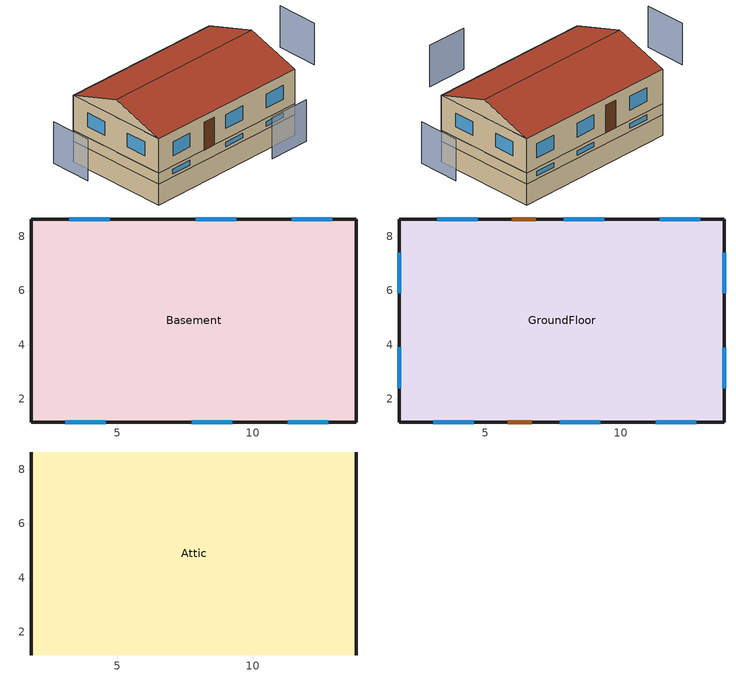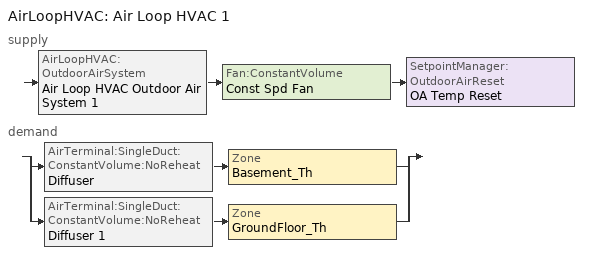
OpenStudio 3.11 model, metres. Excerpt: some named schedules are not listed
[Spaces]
Basement
 floor foundation (SFD_BasementFloor): 13.83,8.64 13.83,1.14 1.83,1.14 1.83,8.64 z-1.5
 wall outside (Surface 13 c tbd): 1.83,8.64 1.83,1.14 z0:0.8
 wall outside (Surface 14 c tbd): 13.83,8.64 1.83,8.64 z0:0.8
 wall outside (Surface 15 c tbd): 13.83,1.14 13.83,8.64 z0:0.8
 wall outside (Surface 17 c tbd): 1.83,1.14 13.83,1.14 z0:0.8
 wall foundation (SFD_new-construction_BasementWall 1): 1.83,1.14 13.83,1.14 13.83,8.64 1.83,8.64 1.83,1.14 z-1.5:0
 window: 3.08,1.14 4.58,1.14 / 4.72,8.64 3.22,8.64 / 12.95,8.64 11.45,8.64 z0.23:0.57; 7.75,1.14 9.25,1.14 / 9.4,8.64 7.9,8.64 z0.23:0.56; 11.3,1.14 12.8,1.14 z0.24:0.57
GroundFloor
 floor to Basement: 13.83,8.64 13.83,1.14 1.83,1.14 1.83,8.64 z0.8
 wall outside (Surface 8 c tbd): 13.83,8.64 1.83,8.64 z0.8:3.3
 wall outside (Surface 11 c tbd): 13.83,1.14 13.83,8.64 z0.8:3.3
 wall outside (Surface 12 c tbd): 1.83,8.64 1.83,1.14 z0.8:3.3
 wall outside (Surface 10 c tbd): 1.83,1.14 13.83,1.14 z0.8:3.3
 window: 3.08,1.14 4.58,1.14 / 7.75,1.14 9.25,1.14 / 11.3,1.14 12.8,1.14 / 13.83,2.39 13.83,3.89 / 13.83,5.89 13.83,7.39 / 9.4,8.64 7.9,8.64 / 4.73,8.64 3.23,8.64 / 12.95,8.64 11.45,8.64 / 1.83,7.4 1.83,5.9 / 1.83,3.9 1.83,2.4 z1.55:2.55
 door: 5.83,1.14 6.73,1.14 / 6.87,8.64 5.97,8.64 z0.8:2.8
Attic
 floor to GroundFloor: 13.83,8.64 13.83,1.14 1.83,1.14 1.83,8.64 z3.3
 wall outside: 13.83,4.89,4.55 13.83,1.14,3.3 13.83,8.64,3.3; 1.83,4.89,4.55 1.83,8.64,3.3 1.83,1.14,3.3
 roof outside: 1.83,4.89,4.55 1.83,1.14,3.3 13.83,1.14,3.3 13.83,4.89,4.55; 1.83,4.89,4.55 13.83,4.89,4.55 13.83,8.64,3.3 1.83,8.64,3.3
shading: -2.17,3.39 -2.17,6.39 / 10.83,-2.86 7.83,-2.86 / 17.83,6.39 17.83,3.39 z1:4
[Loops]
AirLoopHVAC 'Air Loop HVAC 1'
 supply: AirLoopHVAC:OutdoorAirSystem 'Air Loop HVAC Outdoor Air System 1' > Fan:ConstantVolume 'Const Spd Fan' > SetpointManager:OutdoorAirReset 'OA Temp Reset'
 demand: split
  | AirTerminal:SingleDuct:ConstantVolume:NoReheat 'Diffuser' > Zone 'Basement_Th'
  | AirTerminal:SingleDuct:ConstantVolume:NoReheat 'Diffuser 1' > Zone 'GroundFloor_Th'
[Building]
Building 1: Default Construction Set=SFD_new-construction_ConstructionSet
[Site]
MONTREAL INTL A: Latitude {deg}=45.47; Longitude {deg}=-73.74; Time Zone {hr}=-5; Elevation {m}=36
[ClimateZones]
Climate Zone Institution Name 1=ASHRAE; Climate Zone Document Name 1=ANSI/ASHRAE Standard 169; Climate Zone Document Year 1=2006; Climate Zone Value 1=6A; Climate Zone Institution Name 2=CEC; Climate Zone Document Name 2=California Climate Zone Descriptions; Climate Zone Document Year 2=1995
[SizingPeriod:DesignDay] Barometric Pressure {Pa}=100893; Rain Indicator=No; Snow Indicator=No; Day of Month=21; Daylight Saving Time Indicator=No; Humidity Condition Type=Wetbulb; Dry-Bulb Temperature Range Modifier Type=DefaultMultipliers
Name | Maximum Dry-Bulb Temperature {C} | Daily Dry-Bulb Temperature Range {deltaC} | Wind Speed {m/s} | Wind Direction {deg} | Sky Clearness | Month | Day Type | Wetbulb or DewPoint at Maximum Dry-Bulb {C} | Solar Model Indicator | ASHRAE Clear Sky Optical Depth for Beam Irradiance | ASHRAE Clear Sky Optical Depth for Diffuse Irradiance
Montreal-Trudeau Intl AP Ann Htg 99% Condns DB | -20.2 | 0 | 4.3 | 260 | 0 | 1 | WinterDesignDay | -20.2 | ASHRAEClearSky
Montreal-Trudeau Intl AP Ann Clg .4% Condns DB=>MWB | 30.3 | 8.8 | 5.4 | 230 |  | 7 | SummerDesignDay | 22.1 | ASHRAETau | 0.431 | 2.246
[Material:AirGap]
Air Layer 1: Thermal Resistance {m2-K/W}=0.15
[Material]
Name | Roughness | Thickness {m} | Conductivity {W/m-K} | Density {kg/m3} | Specific Heat {J/kg-K} | Solar Absorptance | Visible Absorptance | Thermal Absorptance
Wood frame wall 2x4 uninsulated | Smooth | 0.089 | 0.409 | 154.65 | 1626.3
Wood Furnishing | Smooth | 0.075 | 0.12 | 540 | 1210 | 0.5 | 0.5
Cladding-vinyl | Smooth | 0.0095 | 0.086 | 200 | 1000 | 0.5 | 0.5
Wood frame wall 2x4 insulated | Smooth | 0.089 | 0.073 | 165.2 | 1571.76
Heavy Concrete 150 mm | Smooth | 0.1524 | 1.95 | 2240 | 900 | 0.3 | 0.5
Heavy Concrete 200 mm | Smooth | 0.2032 | 1.95 | 2240 | 900 | 0.3 | 0.5
Wood frame roof 2x10 insulated | Smooth | 0.235 | 0.16 | 96 | 1515
Insulation panel 80 mm | Smooth | 0.08 | 0.03 | 43 | 1210
Gypsum Board 1; Gypsum Board 4; Gypsum Board 5; Gypsum Board 6 | Smooth | 0.0127 | 0.16 | 800 | 1090 | 0.3 | 0.5
Plywood | Smooth | 0.0159 | 0.12 | 544 | 1210 | 0.5 | 0.5
Insulation 75 mm | Smooth | 0.0754 | 0.046 | 19 | 960
Shingles asphalt | Smooth | 0.0032 | 0.04 | 1120 | 1260 | 0.5 | 0.5
Bulk insulation-cellulose 240 mm | Smooth | 0.2395 | 0.046 | 20 | 1400
Plaster | Smooth | 0.005 | 0.071 | 1860 | 840 | 0.3 | 0.5
Insulation panel 45 mm | Smooth | 0.0431 | 0.03 | 43 | 1210
Wood Flooring | Smooth | 0.019 | 0.17 | 700 | 1630 | 0.5 | 0.2
Wood frame roof 2x10 uninsulated | Smooth | 0.235 | 1.1557 | 80.994 | 1621.88
XPS 25mm | Rough | 0.0254 | 0.029 | 28 | 1450 | 0.7 |  | 0.9
Surface 10 m tbd; Surface 8 m tbd | Smooth | 0.061657 | 0.046 | 19 | 960
Surface 11 m tbd; Surface 12 m tbd | Smooth | 0.0616331 | 0.046 | 19 | 960
Surface 13 m tbd; Surface 15 m tbd | Smooth | 0.040263 | 0.03 | 43 | 1210
Surface 14 m tbd; Surface 17 m tbd | Smooth | 0.0302766 | 0.03 | 43 | 1210
[Construction]
SFD_Furnishing: Wood Furnishing
SFD_BasementFloor: Heavy Concrete 150 mm
SFD_IntWall 1: Gypsum Board 1, Air Layer 1, Wood frame wall 2x4 uninsulated, Air Layer 1, Gypsum Board 1
SFD_IntWall: Gypsum Board 4, Air Layer 1, Wood frame wall 2x4 uninsulated, Air Layer 1, Gypsum Board 4
SFD_new-construction_ExtWall: Cladding-vinyl, Air Layer 1, Plywood, Wood frame wall 2x4 insulated, Insulation 75 mm, Air Layer 1, Gypsum Board 4
SFD_Roof: Shingles asphalt, Plywood
SFD_new-construction_AtticFloor: Bulk insulation-cellulose 240 mm, Plywood, Wood frame roof 2x10 insulated, Gypsum Board 4
SFD_new-construction_CeilingToAttic: Gypsum Board 4, Wood frame roof 2x10 insulated, Plywood, Bulk insulation-cellulose 240 mm
SFD_new-construction_BasementWall: Heavy Concrete 200 mm, Insulation panel 80 mm, Air Layer 1, Gypsum Board 4
SFD_Window_new-construction: SFD_Window_new-construction
SFD_Door_new-construction: SFD_Door_new-construction
SFD_IntWall 4: Gypsum Board 5, Air Layer 1, Wood frame wall 2x4 uninsulated, Air Layer 1, Gypsum Board 5
SFD_new-construction_ExtWall 1: Cladding-vinyl, Air Layer 1, Plywood, Wood frame wall 2x4 insulated, Insulation 75 mm, Air Layer 1, Gypsum Board 5
SFD_pre1945_BasementWallAboveGround: Plaster, Heavy Concrete 200 mm, Insulation panel 45 mm, Air Layer 1, Gypsum Board 5
SFD_IntFloor: Wood Flooring, Plywood, Wood frame roof 2x10 uninsulated, Gypsum Board 5
SFD_IntCeiling: Gypsum Board 5, Wood frame roof 2x10 uninsulated, Plywood, Wood Flooring
SFD_new-construction_BasementWall 1: Heavy Concrete 200 mm, Insulation panel 80 mm, Gypsum Board 5
SFD_IntWall 5: Gypsum Board 6, Air Layer 1, Wood frame wall 2x4 uninsulated, Air Layer 1, Gypsum Board 6
SFD_new-construction_ExtWall 2: Cladding-vinyl, Air Layer 1, Plywood, Wood frame wall 2x4 insulated, Insulation 75 mm, Air Layer 1, Gypsum Board 6
SFD_IntFloor 3: Wood Flooring, Plywood, Wood frame roof 2x10 uninsulated, Gypsum Board 6
SFD_IntCeiling 3: Gypsum Board 6, Wood frame roof 2x10 uninsulated, Plywood, Wood Flooring
SFD_new-construction_BasementWall 2: Heavy Concrete 200 mm, Insulation panel 80 mm, Air Layer 1, Gypsum Board 6
Surface 10 c tbd: Cladding-vinyl, Air Layer 1, Plywood, Wood frame wall 2x4 insulated, Surface 10 m tbd, Air Layer 1, Gypsum Board 6
Surface 11 c tbd: Cladding-vinyl, Air Layer 1, Plywood, Wood frame wall 2x4 insulated, Surface 11 m tbd, Air Layer 1, Gypsum Board 6
Surface 12 c tbd: Cladding-vinyl, Air Layer 1, Plywood, Wood frame wall 2x4 insulated, Surface 12 m tbd, Air Layer 1, Gypsum Board 6
Surface 13 c tbd: Plaster, Heavy Concrete 200 mm, Surface 13 m tbd, Air Layer 1, Gypsum Board 5
Surface 14 c tbd: Plaster, Heavy Concrete 200 mm, Surface 14 m tbd, Air Layer 1, Gypsum Board 5
Surface 15 c tbd: Plaster, Heavy Concrete 200 mm, Surface 15 m tbd, Air Layer 1, Gypsum Board 5
Surface 17 c tbd: Plaster, Heavy Concrete 200 mm, Surface 17 m tbd, Air Layer 1, Gypsum Board 5
Surface 8 c tbd: Cladding-vinyl, Air Layer 1, Plywood, Wood frame wall 2x4 insulated, Surface 8 m tbd, Air Layer 1, Gypsum Board 6
[DefaultConstructionSet]
Name | Default Exterior Surface Constructions | Default Interior Surface Constructions | Default Ground Contact Surface Constructions | Default Exterior SubSurface Constructions | Default Interior SubSurface Constructions | Interior Partition Construction | Adiabatic Surface Construction
SFD_new-construction_ConstructionSet-Attic | Default Surface Constructions 28 | Default Surface Constructions 29 | Default Surface Constructions 30 | Default Sub Surface Constructions 19 | Default Sub Surface Constructions 20 | SFD_IntWall | SFD_new-construction_ExtWall
SFD_new-construction_ConstructionSet-Basement | Default Surface Constructions 70 | Default Surface Constructions 71 | Default Surface Constructions 72 | Default Sub Surface Constructions 46 | Default Sub Surface Constructions 28 | SFD_IntWall 4 | SFD_new-construction_ExtWall 1
SFD_new-construction_ConstructionSet | Default Surface Constructions 16 | Default Surface Constructions 17 | Default Surface Constructions 18 | Default Sub Surface Constructions 11 | Default Sub Surface Constructions 12 | SFD_IntWall 5 | SFD_new-construction_ExtWall 2
[DefaultSurfaceConstructions]
Name | Floor Construction | Wall Construction | Roof Ceiling Construction
Default Surface Constructions 28 | SFD_BasementFloor | SFD_new-construction_ExtWall | SFD_Roof
Default Surface Constructions 29 | SFD_new-construction_AtticFloor | SFD_IntWall | SFD_new-construction_CeilingToAttic
Default Surface Constructions 30 | SFD_BasementFloor | SFD_new-construction_BasementWall
Default Surface Constructions 70 | SFD_BasementFloor | SFD_pre1945_BasementWallAboveGround | SFD_Roof
Default Surface Constructions 71 | SFD_IntFloor |  | SFD_IntCeiling
Default Surface Constructions 72 | SFD_BasementFloor | SFD_new-construction_BasementWall 1
Default Surface Constructions 16 | SFD_BasementFloor | SFD_new-construction_ExtWall 2 | SFD_Roof
Default Surface Constructions 17 | SFD_IntFloor 3 | SFD_IntWall 5 | SFD_IntCeiling 3
Default Surface Constructions 18 | SFD_BasementFloor | SFD_new-construction_BasementWall 2
[DefaultSubSurfaceConstructions]
Name | Fixed Window Construction | Operable Window Construction | Door Construction
Default Sub Surface Constructions 19; Default Sub Surface Constructions 46; Default Sub Surface Constructions 11 | SFD_Window_new-construction | SFD_Window_new-construction | SFD_Door_new-construction
Default Sub Surface Constructions 20; Default Sub Surface Constructions 28; Default Sub Surface Constructions 12
[WindowMaterial:SimpleGlazingSystem]
SFD_Window_new-construction: U-Factor {W/m2-K}=1.8; Solar Heat Gain Coefficient=0.6; Visible Transmittance=0.8
[Material:NoMass]
SFD_Door_new-construction: Roughness=Smooth; Thermal Resistance {m2-K/W}=1.11
[DesignSpecification:OutdoorAir]
SFD-OA-Quebec-code-2015: Outdoor Air Method=Sum; Outdoor Air Flow per Person {m3/s-person}=0; Outdoor Air Flow Rate {m3/s}=0.015
[ThermostatSetpoint:DualSetpoint] Heating Setpoint Temperature Schedule=Residential HtgSetpoint; Cooling Setpoint Temperature Schedule=Residential ClgSetpoint
Thermostat Setpoint Dual Setpoint 1; Thermostat Setpoint Dual Setpoint 2
[ShadingControl]
Shading Control 1: Shading Type=InteriorBlind; Multiple Surface Control Type=Sequential
[Space]
Name | Space Type | Thermal Zone
Basement | SFD_Basement_SpaceType | Basement_Th
GroundFloor | SFD_MainFloors_SpaceType | GroundFloor_Th
Attic | SFD_Attic_SpaceType | Attic_Th
[ThermalZone] Use Ideal Air Loads=No
Name | Thermostat
Basement_Th | Thermostat Setpoint Dual Setpoint 1
GroundFloor_Th | Thermostat Setpoint Dual Setpoint 2
Attic_Th
[Sizing:Zone] Zone Cooling Design Supply Air Temperature Input Method=SupplyAirTemperature; Zone Cooling Design Supply Air Temperature {C}=14; Zone Cooling Design Supply Air Temperature Difference {deltaC}=11.11; Zone Heating Design Supply Air Temperature Input Method=SupplyAirTemperature; Zone Cooling Design Supply Air Humidity Ratio {kg-H2O/kg-air}=0.0085; Zone Heating Design Supply Air Humidity Ratio {kg-H2O/kg-air}=0.008; Cooling Design Air Flow Method=DesignDay; Heating Design Air Flow Method=DesignDay; Dedicated Outdoor Air System Control Strategy=NeutralSupplyAir; Dedicated Outdoor Air Low Setpoint Temperature for Design {C}=autosize; Dedicated Outdoor Air High Setpoint Temperature for Design {C}=autosize; Zone Latent Cooling Design Supply Air Humidity Ratio Input Method=HumidityRatioDifference; Zone Cooling Design Supply Air Humidity Ratio Difference {kgWater/kgDryAir}=0.005; Zone Latent Heating Design Supply Air Humidity Ratio Input Method=HumidityRatioDifference; Zone Humidification Design Supply Air Humidity Ratio Difference {kgWater/kgDryAir}=0.005; Sizing Option=Coincident; Heating Coil Sizing Method=None; Maximum Heating Capacity To Cooling Load Sizing Ratio {W/W}=1
Name | Zone Heating Design Supply Air Temperature {C} | Zone Heating Design Supply Air Temperature Difference {deltaC} | Account for Dedicated Outdoor Air System | Zone Load Sizing Method
Basement_Th | 50 | 3 | Yes | Sensible Load
GroundFloor_Th | 50 | 11.11 | Yes | Sensible Load Only No Latent Load
Attic_Th | 40 | 11.11 | No | Sensible Load Only No Latent Load
[Zone equipment]
Basement_Th: Diffuser, Elec Baseboard
GroundFloor_Th: Diffuser 1, Elec Baseboard 1, Cycling PTAC DX Clg Elec Htg, Sub Surface 1_WindandStackOpenArea, Sub Surface 2_WindandStackOpenArea, Sub Surface 3_WindandStackOpenArea, Sub Surface 12_WindandStackOpenArea, Sub Surface 13_WindandStackOpenArea, Sub Surface 8_WindandStackOpenArea, Sub Surface 11_WindandStackOpenArea, Sub Surface 9_WindandStackOpenArea, Sub Surface 17_WindandStackOpenArea, Sub Surface 18_WindandStackOpenArea
[Exterior:Lights:Definition]
SFD_ExteriorLights: Design Level {W}=38.5
[Exterior:Lights]
Exterior Lights 1: Exterior Lights Definition=SFD_ExteriorLights; Schedule=Exterior Lighting Schedule
[InternalMass:Definition]
Name | Construction | Design Level Calculation Method | Surface Area {m2} | Surface Area per Space Floor Area
SFD_IntWalls | SFD_IntWall 1 | SurfaceArea | 80
SFD_InternalMassFurnishing | SFD_Furnishing | SurfaceArea/Area |  | 2
[People:Definition]
SFD_People: Number of People Calculation Method=People; Number of People {people}=2.84; Fraction Radiant=0.3
[Lights:Definition]
SFD_InteriorLighting: Design Level Calculation Method=LightingLevel; Lighting Level {W}=301.7; Fraction Radiant=0.4; Fraction Visible=0.2
[ElectricEquipment:Definition] Design Level Calculation Method=EquipmentLevel
Name | Design Level {W} | Fraction Radiant | Fraction Lost | Fraction Latent
SFD_Dishwasher | 118.5 | 0.2
SFD_Dryer | 619.1 | 0.2 | 0.8
SFD_Freezer | 53.4 | 0.2
SFD_StoveTopOven | 473.8 | 0.2
SFD_WashingMachine | 59.9 | 0.2
SFD_Refrigerator | 160.3 | 0.2
SFD_OtherEquipment | 1847.3 | 0.2 |  | 0
SFD_HWElectricConsumption | 1184.1 |  | 0.99
[SpaceType]
Name | Design Specification Outdoor Air Object | Default Construction Set
SFD_MainFloors_SpaceType | SFD-OA-Quebec-code-2015
SFD_Basement_SpaceType | SFD-OA-Quebec-code-2015 | SFD_new-construction_ConstructionSet-Basement
SFD_Attic_SpaceType |  | SFD_new-construction_ConstructionSet-Attic
[InternalMass] Multiplier=1
Name | Internal Mass Definition | Space or SpaceType
MainFloors_IntWalls | SFD_IntWalls | SFD_MainFloors_SpaceType
MainFloors_InternalMassFurnishing | SFD_InternalMassFurnishing | SFD_MainFloors_SpaceType
Basement_InternalMassFurnishing | SFD_InternalMassFurnishing | SFD_Basement_SpaceType
Basement_IntWalls | SFD_IntWalls | SFD_Basement_SpaceType
[People] People Definition=SFD_People; Number of People Schedule=Residential Occupancy; Activity Level Schedule=Residential Occupant Activity; Clothing Insulation Calculation Method=ClothingInsulationSchedule; Multiplier=0.5
Name | Space or SpaceType
MainFloors_People | SFD_MainFloors_SpaceType
Basement_People | SFD_Basement_SpaceType
[Lights] Lights Definition=SFD_InteriorLighting; Schedule=Interior Lighting Schedule; Fraction Replaceable=1; Multiplier=0.5
Name | Space or SpaceType
MainFloors_InteriorLighting | SFD_MainFloors_SpaceType
Basement_InteriorLighting | SFD_Basement_SpaceType
[ElectricEquipment] Multiplier=0.5
Name | Electric Equipment Definition | Space or SpaceType | Schedule
MainFloors_Dishwasher | SFD_Dishwasher | SFD_MainFloors_SpaceType | Dishwasher Schedule
MainFloors_Dryer | SFD_Dryer | SFD_MainFloors_SpaceType | Dryer Schedule
MainFloors_Freezer | SFD_Freezer | SFD_MainFloors_SpaceType | Freezer Schedule
MainFloors_StoveTopOven | SFD_StoveTopOven | SFD_MainFloors_SpaceType | Stovetop Schedule
MainFloors_WashingMachine | SFD_WashingMachine | SFD_MainFloors_SpaceType | Washer Schedule
MainFloors_Refrigerator | SFD_Refrigerator | SFD_MainFloors_SpaceType | Fridge Schedule
MainFloors_OtherEquipment | SFD_OtherEquipment | SFD_MainFloors_SpaceType | Other Electric Charges Schedule
MainFloors_HWElectricConsumption | SFD_HWElectricConsumption | SFD_MainFloors_SpaceType | Hot Water Tank Electric Load Schedule
Basement_Freezer | SFD_Freezer | SFD_Basement_SpaceType | Freezer Schedule
Basement_OtherEquipment | SFD_OtherEquipment | SFD_Basement_SpaceType | Other Electric Charges Schedule
Basement_Dryer | SFD_Dryer | SFD_Basement_SpaceType | Dryer Schedule
Basement_StoveTopOven | SFD_StoveTopOven | SFD_Basement_SpaceType | Stovetop Schedule
Basement_WashingMachine | SFD_WashingMachine | SFD_Basement_SpaceType | Washer Schedule
Basement_Dishwasher | SFD_Dishwasher | SFD_Basement_SpaceType | Dishwasher Schedule
Basement_HWElectricConsumption | SFD_HWElectricConsumption | SFD_Basement_SpaceType | Hot Water Tank Electric Load Schedule
Basement_Refrigerator | SFD_Refrigerator | SFD_Basement_SpaceType | Fridge Schedule
[SpaceInfiltration:DesignFlowRate] Density Basis=Outdoor
Name | Space or SpaceType | Design Flow Rate Calculation Method | Flow per Exterior Surface Area {m3/s-m2} | Air Changes per Hour {1/hr} | Constant Term Coefficient | Temperature Term Coefficient | Velocity Term Coefficient | Velocity Squared Term Coefficient | Design Flow Rate {m3/s}
Attic Ventilation | SFD_Attic_SpaceType | AirChanges/Hour | 0 | 3 | 0.606 | 0.03636 | 0.1177 | 0
Air exhaust-intake compensation | SFD_MainFloors_SpaceType | Flow/Space |  |  |  |  |  |  | 0.002
[SpaceInfiltration:EffectiveLeakageArea]
SFD_ELA_new-construction: Space or SpaceType=SFD_MainFloors_SpaceType; Effective Air Leakage Area {cm2}=197.49; Stack Coefficient=0.000145; Wind Coefficient=0.000174
[AirLoopHVAC]
Air Loop HVAC 1: Availability Schedule=Always On Discrete; Design Supply Air Flow Rate {m3/s}=autosize; Design Return Air Flow Fraction of Supply Air Flow=1
[Sizing:System]
Air Loop HVAC 1: Type of Load to Size On=VentilationRequirement; Central Heating Maximum System Air Flow Ratio=Autosize; Preheat Design Temperature {C}=18; Preheat Design Humidity Ratio {kg-H2O/kg-Air}=0.008; Precool Design Temperature {C}=14; Precool Design Humidity Ratio {kg-H2O/kg-Air}=0.008; Central Cooling Design Supply Air Temperature {C}=14; Central Heating Design Supply Air Temperature {C}=18; Central Cooling Design Supply Air Humidity Ratio {kg-H2O/kg-Air}=0.0085; Heating Design Air Flow Method=DesignDay; Zone Maximum Outdoor Air Fraction=1; Cooling Supply Air Flow Rate Per Floor Area {m3/s-m2}=0.00996765; Cooling Fraction of Autosized Cooling Supply Air Flow Rate=1; Cooling Supply Air Flow Rate Per Unit Cooling Capacity {m3/s-W}=3.94755e-05; Heating Supply Air Flow Rate Per Floor Area {m3/s-m2}=0.00996765; Heating Fraction of Autosized Heating Supply Air Flow Rate=1; Heating Fraction of Autosized Cooling Supply Air Flow Rate=1; Heating Supply Air Flow Rate Per Unit Heating Capacity {m3/s-W}=3.15882e-05; Cooling Design Capacity Method=None; Cooling Design Capacity {W}=autosize; Cooling Design Capacity Per Floor Area {W/m2}=234.7; Fraction of Autosized Cooling Design Capacity=1; Heating Design Capacity Method=None; Heating Design Capacity {W}=autosize; Heating Design Capacity Per Floor Area {W/m2}=157; Fraction of Autosized Heating Design Capacity=1; Central Cooling Capacity Control Method=OnOff; Occupant Diversity=autosize; Heating Coil Sizing Method=None; Maximum Heating Capacity To Cooling Capacity Sizing Ratio {W/W}=1
[AirLoopHVAC:OutdoorAirSystem]
Air Loop HVAC Outdoor Air System 1: Controller=Controller Outdoor Air 1
[Controller:OutdoorAir]
Controller Outdoor Air 1: Minimum Outdoor Air Flow Rate {m3/s}=Autosize; Maximum Outdoor Air Flow Rate {m3/s}=Autosize; Economizer Control Type=NoEconomizer; Economizer Control Action Type=ModulateFlow; Economizer Maximum Limit Dry-Bulb Temperature {C}=28; Economizer Maximum Limit Enthalpy {J/kg}=64000; Economizer Minimum Limit Dry-Bulb Temperature {C}=-100; Lockout Type=NoLockout; Minimum Limit Type=FixedMinimum; Controller Mechanical Ventilation=Controller Mechanical Ventilation 4; High Humidity Control=No; High Humidity Outdoor Air Flow Ratio=1; Control High Indoor Humidity Based on Outdoor Humidity Ratio=Yes; Heat Recovery Bypass Control Type=BypassWhenWithinEconomizerLimits; Economizer Operation Staging=InterlockedWithMechanicalCooling
[Controller:MechanicalVentilation]
Controller Mechanical Ventilation 4: Availability Schedule=Always On Discrete 2
[HeatExchanger:AirToAir:SensibleAndLatent]
Air-to-Air Plate HX: Availability Schedule=Always On Discrete hvac_library; Nominal Supply Air Flow Rate {m3/s}=autosize; Sensible Effectiveness at 100% Heating Air Flow=0.54; Latent Effectiveness at 100% Heating Air Flow=0; Sensible Effectiveness at 100% Cooling Air Flow=0.54; Latent Effectiveness at 100% Cooling Air Flow=0; Nominal Electric Power {W}=0; Supply Air Outlet Temperature Control=Yes; Heat Exchanger Type=Plate; Frost Control Type=None; Threshold Temperature {C}=1.7; Economizer Lockout=Yes
[Fan:ConstantVolume]
Const Spd Fan: Availability Schedule=Always On Discrete hvac_library; Maximum Flow Rate {m3/s}=AutoSize
[AirTerminal:SingleDuct:ConstantVolume:NoReheat] Availability Schedule=Always On Discrete hvac_library; Maximum Air Flow Rate {m3/s}=AutoSize
Diffuser; Diffuser 1
[SetpointManager:OutdoorAirReset]
OA Temp Reset: Control Variable=Temperature; Setpoint at Outdoor Low Temperature {C}=18; Outdoor Low Temperature {C}=15; Setpoint at Outdoor High Temperature {C}=14; Outdoor High Temperature {C}=24
[ZoneHVAC:Baseboard:Convective:Electric] Availability Schedule=Always On Discrete hvac_library; Nominal Capacity {W}=autosize; Efficiency=1
Elec Baseboard; Elec Baseboard 1
[ZoneHVAC:PackagedTerminalAirConditioner]
Cycling PTAC DX Clg Elec Htg: Availability Schedule=Always On Discrete hvac_library; Supply Air Flow Rate During Cooling Operation {m3/s}=Autosize; Supply Air Flow Rate During Heating Operation {m3/s}=Autosize; Supply Air Flow Rate When No Cooling or Heating is Needed {m3/s}=Autosize; No Load Supply Air Flow Rate Control Set To Low Speed=Yes; Outdoor Air Flow Rate During Cooling Operation {m3/s}=0; Outdoor Air Flow Rate During Heating Operation {m3/s}=0; Outdoor Air Flow Rate When No Cooling or Heating is Needed {m3/s}=0; Supply Air Fan=Cycling Elec PTAC Fan; Heating Coil=Cycling PTAC Elec Htg Coil; Cooling Coil=Cycling Elec PTAC 1 Spd DX Clg Coil; Fan Placement=DrawThrough; Supply Air Fan Operating Mode Schedule=Cycling PTAC Fan Mode Always Zero
[Fan:OnOff]
Cycling Elec PTAC Fan: Availability Schedule=Always On Discrete hvac_library; Fan Total Efficiency=0.6; Pressure Rise {Pa}=250; Maximum Flow Rate {m3/s}=autosize; Motor Efficiency=0.8; Motor In Airstream Fraction=1; Fan Power Ratio Function of Speed Ratio Curve=Fan On Off Power Curve 15; Fan Efficiency Ratio Function of Speed Ratio Curve=Fan On Off Efficiency Curve 15
[Coil:Heating:Electric]
Cycling PTAC Elec Htg Coil: Availability Schedule=Always On Discrete hvac_library; Nominal Capacity {W}=0
[Coil:Cooling:DX:SingleSpeed]
Cycling Elec PTAC 1 Spd DX Clg Coil: Availability Schedule=Always On Discrete hvac_library; Rated Total Cooling Capacity {W}=autosize; Rated Sensible Heat Ratio=autosize; Rated COP {W/W}=2.5; Rated Air Flow Rate {m3/s}=autosize; Rated Evaporator Fan Power Per Volume Flow Rate 2017 {W/(m3/s)}=773.3; Rated Evaporator Fan Power Per Volume Flow Rate 2023 {W/(m3/s)}=934.4; Total Cooling Capacity Function of Temperature Curve=Curve Biquadratic 29; Total Cooling Capacity Function of Flow Fraction Curve=Curve Quadratic 35; Energy Input Ratio Function of Temperature Curve=Curve Biquadratic 30; Energy Input Ratio Function of Flow Fraction Curve=Curve Quadratic 36; Part Load Fraction Correlation Curve=Curve Quadratic 37; Minimum Outdoor Dry-Bulb Temperature for Compressor Operation {C}=-25; Nominal Time for Condensate Removal to Begin {s}=0; Ratio of Initial Moisture Evaporation Rate and Steady State Latent Capacity=0; Maximum Cycling Rate {cycles/hr}=0; Latent Capacity Time Constant {s}=0; Condenser Type=AirCooled; Evaporative Condenser Effectiveness=0; Evaporative Condenser Air Flow Rate {m3/s}=Autosize; Evaporative Condenser Pump Rated Power Consumption {W}=Autosize; Crankcase Heater Capacity {W}=0; Maximum Outdoor Dry-Bulb Temperature for Crankcase Heater Operation {C}=0; Basin Heater Capacity {W/K}=0; Basin Heater Setpoint Temperature {C}=10
[ZoneVentilation:WindandStackOpenArea] Opening Area {m2}=1.5; Opening Area Fraction Schedule=SFD Window Opening Fraction; Opening Effectiveness=autocalculate; Height Difference {m}=0.25; Discharge Coefficient for Opening=autocalculate; Minimum Indoor Temperature {C}=21; Maximum Indoor Temperature {C}=40; Delta Temperature {deltaC}=-100; Minimum Outdoor Temperature {C}=21; Maximum Outdoor Temperature {C}=24; Maximum Wind Speed {m/s}=10
Name | Effective Angle {deg}
Sub Surface 1_WindandStackOpenArea; Sub Surface 2_WindandStackOpenArea; Sub Surface 3_WindandStackOpenArea | 180
Sub Surface 12_WindandStackOpenArea; Sub Surface 13_WindandStackOpenArea | 90
Sub Surface 8_WindandStackOpenArea; Sub Surface 11_WindandStackOpenArea; Sub Surface 9_WindandStackOpenArea | 0
Sub Surface 17_WindandStackOpenArea; Sub Surface 18_WindandStackOpenArea | 270
[Foundation:Kiva:Settings]
Soil Conductivity {W/m-K}=1.9; Soil Density {kg/m3}=1920; Soil Specific Heat {J/kg-K}=1425; Ground Solar Absorptivity=0.4; Ground Thermal Absorptivity=0.9; Ground Surface Roughness {m}=0.03; Deep-Ground Boundary Condition=GroundWater; Deep-Ground Depth {m}=10
[Foundation:Kiva]
KIVA Foundation Floor Surface 1: Interior Horizontal Insulation Material=XPS 25mm; Interior Horizontal Insulation Width {m}=0.6
[SurfaceProperty:ExposedFoundationPerimeter]
Surface 1: Exposed Perimeter Calculation Method=TotalExposedPerimeter; Total Exposed Perimeter {m}=39
[Schedule:Constant] Value=1
Always On Discrete; Always On Discrete hvac_library; Always On Discrete 2
[Schedule:Ruleset]
Name | Default Day Schedule | Summer Design Day Schedule | Winter Design Day Schedule
Residential Occupant Activity | Large Office Activity Default Schedule | Large Office Activity Summer Design Day | Large Office Activity Winter Design Day
Residential HtgSetpoint | Schedule Day 1 |  | Schedule Day 42
Residential ClgSetpoint | Schedule Day 2 | Schedule Day 41
Cycling PTAC Fan Mode Always Zero | Cycling PTAC Fan Mode Sch Default
Residential Occupancy | Schedule Day 29
SFD Window Opening Fraction | Schedule Day 40
[Schedule:Day]
Large Office Activity Default Schedule: No, 7, 0, 70, 23, 0, 130, 24, 0, 70
Large Office Activity Summer Design Day; Large Office Activity Winter Design Day: No, 24, 0, 150
Schedule Day 1: No, 8, 0, 18, 21, 0, 21, 24, 0, 18
Schedule Day 2; Schedule Day 41: No, 24, 0, 25
Cycling PTAC Fan Mode Sch Default: No, 24, 0, 0
Schedule Day 29: No, 8, 0, 1, 13, 0, 0.82, 14, 0, 0.77, 16, 0, 0.74, 17, 0, 0.8, 18, 0, 0.95, 19, 0, 1, 20, 0, 0.98, 21, 0, 0.94, 24, 0, 1
Schedule Day 30: No, 8, 0, 1, 9, 0, 0.89, 13, 0, 0.95, 14, 0, 0.89, 16, 0, 0.83, 17, 0, 0.85, 18, 0, 0.95, 19, 0, 1, 20, 0, 0.98, 21, 0, 0.94, 24, 0, 1
Schedule Day 40: No, 24, 0, 0.3
Schedule Day 42: No, 24, 0, 21
[Schedule:Rule]
Schedule Rule 5: Schedule Ruleset=Residential Occupancy; Rule Order=0; Day Schedule=Schedule Day 30; Apply Sunday=Yes; Apply Saturday=Yes
[Curve:Exponent]
Fan On Off Power Curve 15: Coefficient1 Constant=1; Coefficient2 Constant=0; Coefficient3 Constant=0; Minimum Value of x=0; Maximum Value of x=1
[Curve:Cubic]
Fan On Off Efficiency Curve 15: Coefficient1 Constant=1; Coefficient2 x=0; Coefficient3 x**2=0; Coefficient4 x**3=0; Minimum Value of x=0; Maximum Value of x=1
[Curve:Biquadratic] Minimum Value of x=17; Maximum Value of x=22; Minimum Value of y=13; Maximum Value of y=46
Name | Coefficient1 Constant | Coefficient2 x | Coefficient3 x**2 | Coefficient4 y | Coefficient5 y**2 | Coefficient6 x*y
Curve Biquadratic 29 | 0.942588 | 0.00954335 | 0.00068377 | -0.0110427 | 5.249e-06 | -9.72e-06
Curve Biquadratic 30 | 0.342414 | 0.034885 | -0.0006237 | 0.00497722 | 0.000437951 | -0.000728028
[Curve:Quadratic]
Name | Coefficient1 Constant | Coefficient2 x | Coefficient3 x**2 | Minimum Value of x | Maximum Value of x
Curve Quadratic 35 | 0.8 | 0.2 | 0 | 0.5 | 1.5
Curve Quadratic 36 | 1.1552 | -0.1808 | 0.0256 | 0.5 | 1.5
Curve Quadratic 37 | 0.85 | 0.15 | 0 | 0 | 1
